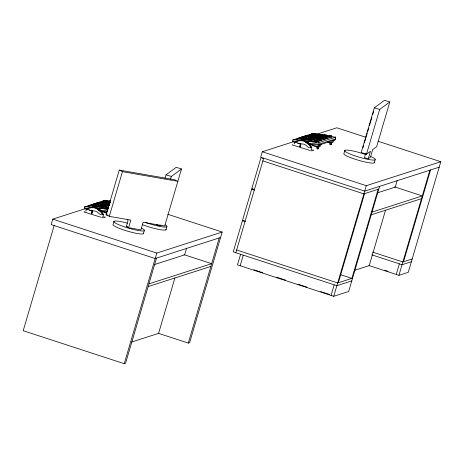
<?xml version="1.0" encoding="UTF-8"?>
<svg xmlns="http://www.w3.org/2000/svg" width="464" height="464" viewBox="0 0 464 464"><rect width="100%" height="100%" fill="white"/><g stroke="black" fill="none" stroke-linecap="round" stroke-linejoin="round"><path stroke-width="0.7" d="M100.816 211.613L100.833 211.369A1.554 1.508 72.2 0 0 99.221 209.896L99.018 209.954A10.005 9.703 72.2 0 1 100.636 211.398L101.106 211.282A1.554 1.508 72.2 0 0 99.493 209.809L95.166 208.023A10.979 10.649 72.2 0 0 88.003 208.725L86.292 209.948M309.123 144.606L308.943 144.397A10.005 9.703 72.2 0 0 307.325 142.947L307.8 142.808A1.554 1.508 72.2 0 1 309.413 144.281L309.14 144.368A1.554 1.508 72.2 0 0 307.528 142.895M307.661 142.848A1.554 1.508 72.2 0 1 309.273 144.321L309.43 144.768A10.005 9.703 72.2 0 1 310.358 146.119A12.174 11.797 72.2 0 1 311.164 147.477L311.773 149.008A0.632 0.615 72.2 0 1 311.785 149.222L311.344 149.756A1.572 1.525 72.2 0 1 311.06 149.849L310.874 149.884M307.441 142.889A9.93 9.628 72.2 0 0 305.585 141.851L303.473 141.021A10.979 10.649 72.2 0 0 296.31 141.723L295.487 142.152M98.2 202.553C99.487 203.905 107.781 201.457 101.796 201.359L84.465 206.961L84.349 208.226L87.371 208.609M84.535 208.232L84.489 208.707L87.284 209.554M312.33 134.809L310.103 134.357L292.772 139.954L292.656 141.218L297.117 141.769M292.842 141.23L292.796 141.7L295.591 142.552M309.25 144.13L318.594 145.209L318.681 144.263L335.559 138.898L335.721 137.158L330.803 136.59M335.721 137.158L318.959 142.552L318.797 144.292L307.18 142.929M335.368 138.893L335.281 139.844L318.594 145.209M91.379 213.556L92.063 210.958L92.904 210.911A10.707 9.721 -8.3 0 1 93.426 210.917L93.496 210.917A11.513 10.341 -6.7 0 1 94.064 210.958L94.151 210.969A11.838 10.521 -5.3 0 1 94.905 211.074L95.004 211.091A5.609 4.93 -4.1 0 1 96.622 211.619L96.692 211.654A4.901 4.356 -5.3 0 1 97.283 212.007L98.194 212.837A3.416 3.202 -15.2 0 0 98.513 213.138L99.012 213.527A3.022 1.792 39.6 0 0 101.773 214.786L103.658 214.182A3.022 0.603 45.9 0 1 103.286 214.014M299.686 146.549L300.37 143.956L301.211 143.904A10.707 9.721 -8.3 0 1 301.733 143.915L301.803 143.915A11.513 10.341 -6.7 0 1 302.371 143.956L302.458 143.968A11.838 10.521 -5.3 0 1 303.212 144.066L303.311 144.084A5.609 4.93 -4.1 0 1 304.929 144.611L304.999 144.652A4.901 4.356 -5.3 0 1 305.59 145.006L306.501 145.835A3.416 3.202 -15.2 0 0 306.82 146.137L307.319 146.52A3.022 1.792 39.6 0 0 310.08 147.784L311.965 147.175A3.022 0.603 45.9 0 1 311.593 147.013M85.828 208.516L52.78 219.147L51.173 224.599L155.173 258.535L220.586 237.498M54.149 225.568L23.2 330.716L124.23 363.683L125.57 363.254L156.513 258.106M92.377 210.934L91.756 213.8L92.603 210.923M102.811 214.496A12.174 11.797 72.2 0 0 102.028 213.127L101.639 212.715A4.611 1.067 51.8 0 1 101.256 212.315L101.222 212.28A4.588 1.044 49.2 0 1 100.879 211.932L97.278 208.852A9.93 9.628 72.2 0 1 99.134 209.896M99.447 209.937L97.394 208.841M100.781 211.833L97.22 208.899M101.268 211.596L101.024 211.271M102.857 214.484A12.174 11.797 72.2 0 0 102.074 213.115L101.871 212.622A5.069 1.189 54.6 0 0 101.668 212.222L101.343 211.7M165.033 178.251L166.042 174.818L176.204 167.318L181.505 168.971L164.685 226.032L143.144 222.268L140.917 229.842L128.609 227.691L130.836 220.116L109.295 216.352L106.105 214.774L119.26 170.079L174.65 179.759L177.84 181.337L122.45 171.657L119.26 170.079M109.295 216.352L122.45 171.657M113.993 221.282L113.106 224.315A15.95 2.25 16.4 0 0 127.994 231.287A15.95 2.25 16.4 0 0 143.469 233.137M128.609 227.691L126.33 226.565L128.11 220.504L127.658 220.278L127.646 219.118M143.405 233.728L144.292 230.695M170.537 179.214L171.349 176.465L181.505 168.971M124.23 363.683L156.78 253.083L222.186 232.041L189.637 342.647L188.297 343.076L158.74 333.43M165.967 229.825L166.86 226.797M174.87 278.04L158.584 333.378L131.701 342.026M186.615 248.083L184.62 254.858L154.292 264.619M188.297 343.076L219.24 237.928M293.347 141.764L262.305 151.751L260.698 157.203L364.698 191.139L439.193 167.179M243.728 220.33L242.388 220.76L233.247 251.819L235.921 252.694M253.002 188.813L251.662 189.248L242.521 220.307L245.195 221.177M263.668 158.178L235.845 252.718L336.87 285.685L351.77 280.888M240.601 254.266L237.475 264.874L333.749 296.287L348.65 291.496L379.598 186.348M240.149 265.744L243.275 255.142M300.684 143.933L300.063 146.792L300.91 143.915M308.2 143.132L305.527 141.891L309.175 144.919A4.588 1.044 49.2 0 0 309.529 145.278L309.563 145.307A4.611 1.067 51.8 0 0 309.946 145.713L310.335 146.125A12.174 11.797 72.2 0 1 311.118 147.494M306.269 141.984L308.032 143.15A10.005 9.703 72.2 0 0 307.597 142.86L307.325 142.947M309.088 144.832L305.527 141.891M309.215 144.838L309.65 145.325A5.069 1.189 54.6 0 0 309.958 145.673L310.381 146.108L310.161 145.644A4.611 1.067 51.8 0 0 309.906 145.197L309.882 145.162A4.588 1.044 49.2 0 0 309.627 144.785L309.355 144.298M344.868 150.377L343.975 153.404A15.95 2.25 16.4 0 0 358.863 160.382A15.95 2.25 16.4 0 0 374.344 162.232M368.219 158.816L370.475 157.151L372.708 149.576L376.658 146.659L389.812 101.964L384.511 100.317L374.349 107.81L361.195 152.505L366.502 154.152L370.452 151.241L368.219 158.816L364.431 157.638L365.62 153.601M362.947 147.767L363.556 145.696M364.368 142.935L367.21 133.278M367.616 131.898L368.631 128.447M369.443 125.686L371.879 117.409M372.691 114.649L373.706 111.198M366.502 154.152L379.656 109.458L389.812 101.964M331.076 295.417L334.196 284.809M333.749 296.287L366.305 185.687L440.8 161.721L408.25 272.327L398.936 275.32L368.95 265.536M338.343 282.738L364.565 193.65M374.274 162.823L375.167 159.79M378.125 189.289L351.903 278.377L340.222 274.566M385.509 210.285L369.222 265.623L354.757 270.28M397.259 180.328L395.264 187.108L377.354 192.867M396.262 274.45L399.382 263.842M398.936 275.32L429.884 170.172M403.529 261.771L430.551 169.957M294.106 143.857L295.307 142.291M309.871 144.171L313.078 145.679L318.408 147.094L319.708 144.849M321.274 144.345L319.974 146.595L318.408 147.094M327.967 142.065L331.296 142.953L332.595 140.702M334.161 140.203L332.862 142.448L331.296 142.953M86.084 210.169L85.799 210.859A0.951 0.922 72.2 0 0 85.973 211.41M88.763 205.569L94.204 206.254L89.036 205.465M297.059 138.556L302.511 139.252L297.349 138.458M161.043 224.988L159.912 225.817L156.124 224.646M100.908 211.839L101.343 212.326A5.069 1.189 54.6 0 0 101.651 212.674L101.97 212.889M89.018 206.451L87.905 206.828L102.892 208.568L108.089 206.799M297.325 139.449L296.212 139.826L311.344 141.555M93.415 205.227L92.313 205.569L90.144 205.111M304.216 137.425L301.699 137.1M312.324 134.815L308.693 135.987L306.466 135.529M303.885 137.64L306.449 137.988L303.879 137.646M310.422 135.534L312.985 135.882L310.462 135.563M108.553 201.208L110.618 200.541M316.796 134.224L336.8 127.786L365.725 137.228M98.136 204.995L95.584 204.659L98.142 204.989M104.673 202.896L102.109 202.548L104.678 202.89M105.374 202.664L102.828 202.327L105.38 202.664M303.241 139.02L300.689 138.684L303.241 139.014M100.299 204.409L101.645 204.021L106.14 204.972L105.363 205.21L100.299 204.421M106.099 202.548L108.669 202.884M304.32 138.782L306.884 139.13L304.32 138.788M314.412 135.534L316.976 135.882L314.453 135.563M88.299 208.707L86.878 209.165L92.063 210.958L89.204 210.001M295.899 141.932L295.185 142.158L300.37 143.956L297.511 142.999M312.011 137.356C321.146 139.444 300.405 136.642 311.912 137.321M93.983 207.64L94.505 207.472M104.435 204.253L101.871 203.905L104.435 204.247M108.663 202.89L106.146 202.565M302.812 140.47L301.907 140.627M315.561 136.341L313.014 136.004L315.566 136.335M318.379 135.436L315.833 135.099L318.385 135.43M321.036 134.583C317.533 135.72 317.127 133.191 321.024 134.566C324.51 136.201 324.487 133.707 321.059 134.682M94.14 207.657L94.662 207.495M109.226 202.82L109.724 202.722M302.969 140.488L302.679 140.714M316.831 136.039L321.97 136.845M84.425 211.839L84.048 211.961L101.361 217.367M292.732 144.832L292.355 144.954L309.668 150.359M313.02 138.44L310.468 138.104L313.02 138.434M315.155 137.756C306.356 136.225 323.814 139.362 315.178 137.854M315.862 137.53L313.299 137.182L318.449 137.976L315.885 137.628M316.564 137.303C307.789 135.778 325.334 138.916 316.587 137.402M317.272 137.077L314.72 136.735L319.858 137.524L317.295 137.176M317.979 136.845L315.427 136.509L320.56 137.298M318.681 136.619C309.935 135.123 327.526 138.237 318.704 136.723M319.389 136.393L316.837 136.056M320.09 136.167C311.245 134.647 328.866 137.773 320.114 136.265M320.798 135.94C312.115 134.456 329.637 137.553 320.821 136.039M321.5 135.714L318.954 135.378L324.087 136.161L321.523 135.813M322.207 135.488L319.655 135.152L324.794 135.935L322.231 135.587M322.909 135.262C314.145 133.742 331.661 136.88 322.932 135.36M101.216 206.718L103.739 207.037L101.169 206.695M108.28 204.404L108.912 204.334M310.897 139.235L313.461 139.577L310.909 139.246M318.002 136.95L320.549 137.286M319.412 136.491L321.97 136.839M106.935 206.016L104.388 205.674L106.94 206.01M109.429 205.21L106.882 204.873L109.295 205.158M308.16 141.317L308.641 141.12M314.54 139.235L311.988 138.898L314.54 139.229M100.526 208.168L100.241 208.4M308.311 141.334L308.833 141.166M320.38 138.179L322.903 138.498L320.34 138.156M321.042 137.93L323.599 138.278L321.047 137.941M323.512 137.135L326.07 137.483M326.673 136.114L329.237 136.462L326.714 136.143M104.116 208.684L106.911 207.785L108.675 208.04M108.361 207.321L107.555 207.715M316.668 140.314L315.63 140.667L319.023 141.044M104.342 208.823L107.283 207.878M319.725 139.525L317.173 139.188L319.725 139.519M324.678 137.936L322.126 137.593L324.678 137.93M326.07 137.489L323.518 137.147M316.825 141.421L316.947 141.52M312.463 141.711L315.793 142.083L330.374 137.257M331.139 137.164L332.056 136.834L330.438 136.631M108.622 208.8L107.12 209.148M315.427 142.141L318.617 141.247L315.601 140.795M100.926 210.871L105.102 212.576L101.256 210.76M313.078 145.679L315.932 146.241M317.62 148.927L317.388 146.63L316.558 146.409L316.958 148.712L317.62 148.927L318.513 148.642L318.339 146.914M330.507 144.785L330.275 142.483L329.446 142.262L329.846 144.565L330.507 144.785L331.4 144.495L331.226 142.767M378.792 189.074L363.898 193.865L262.868 160.904M148.932 283.858L211.659 263.685L183.976 254.649M372.018 212.106L422.304 195.93L394.615 186.893M148.132 286.59L210.859 266.411M371.212 214.832L421.498 198.656M352.576 278.162L337.676 282.953L236.646 249.992M412.171 258.993L402.862 261.986L372.54 252.097M411.371 261.719L402.056 264.718L371.792 254.84M99 209.937L99.76 210.035M307.963 138.811L306.524 138.666M325.223 137.106L324.87 137.089M321.024 138.463L320.607 138.463M319.58 138.922L319.435 138.968M331.389 137.066L329.62 136.892M329.66 137.64L329.521 137.68M315.711 140.169L315.532 140.221M328.268 138.086L328.135 138.127M315.004 140.401L314.621 140.383M327.822 138.208L327.468 138.191M314.546 140.528L314.163 140.517M326.523 138.649L326.36 138.701M325.798 138.881L325.525 138.869M312.481 141.207L312.127 141.189M325.131 139.096L324.748 139.084M324.655 139.229L324.301 139.212M323.356 139.67L322.973 139.658M321.964 140.116L321.581 140.105M321.517 140.244L321.134 140.232M320.16 140.691L319.806 140.673M319.481 140.917L319.099 140.905M106.697 207.402L106.517 207.454M106.239 207.53L105.856 207.518M104.881 207.982L104.487 207.976M104.174 208.208L103.82 208.191M103.466 208.435L103.315 208.487M107.486 209.084L104.272 208.736M102.567 216.885L102.753 216.856A1.572 1.525 72.2 0 0 103.037 216.758L103.478 216.224A0.632 0.615 72.2 0 0 103.466 216.015L102.834 214.49M306.101 135.645L308.328 136.097L305.585 135.824M305.208 135.929L307.435 136.387L304.697 136.114M304.314 136.219L306.542 136.671L303.804 136.399M303.427 136.503L305.654 136.961L302.777 136.752M301.989 136.967L304.222 137.419M301.281 137.193L303.514 137.646L300.962 137.315M300.573 137.419L302.806 137.878L300.254 137.541M299.495 137.767C304.384 138.046 299.599 139.142 298.491 138.127M298.079 138.226L300.307 138.678L297.784 138.359M97.788 202.646L100.021 203.104L97.312 202.843M96.901 202.936L99.128 203.389L96.373 203.11M96.007 203.22L98.235 203.679L95.485 203.394M95.114 203.51L97.347 203.963L94.424 203.737M93.682 203.969L95.915 204.421L93.392 204.102M92.974 204.195L95.207 204.653L92.684 204.328M92.266 204.427L94.499 204.879L91.942 204.549M91.188 204.769L93.403 205.216M89.772 205.227L92 205.68L89.448 205.349M309.308 134.635L310.607 134.572M101.001 201.637L102.95 201.55M292.772 139.954L295.794 139.873L318.959 142.552M84.465 206.961L87.487 206.88L107.839 209.229M96.129 208.319L96.912 208.643M316.651 139.826L310.712 141.642M315.508 140.865L312.417 141.781M98.844 206.016C99.94 205.355 93.67 205.256 98.577 206.01M315.595 140.876L312.504 141.798M99.47 208.307L100.381 208.145M306.286 138.516L309.053 138.835M97.979 205.517L100.746 205.836M98.217 205.674L99.302 205.796M87.325 208.614L88.728 208.777M99.957 210.076L107.683 210.969M100.943 211.132L107.41 211.88M106.105 214.774L108.187 215.139M126.33 226.565L127.693 226.803M305.701 141.839L306.263 142.013L305.846 141.862M109.556 201.562L108.924 201.631L110.281 201.939M110.217 202.298L108.228 201.875L110.003 202.026M109.15 202.977L108.524 203.046L109.875 203.348M109.614 204.108L109.185 204.247M108.779 206.335L108.35 206.474M109.597 203.441L107.816 203.273L109.748 203.696M109.359 204.798L107.578 204.63L109.504 205.059M327.561 141.764L328.819 142.094M105.734 212.744L106.993 213.08M104.771 212.686L106.766 213.214M97.539 208.87L97.956 209.015M374.349 107.81L379.656 109.458M166.042 174.818L171.349 176.465M378.125 141.271L440.8 161.721M330.739 144.281L331.4 144.495M309.413 145.307L309.969 145.684A3.022 0.603 45.9 0 0 310.143 145.87M317.852 148.428L318.513 148.642M312.916 149.924L313.6 150.145L311.28 150.893L310.602 150.672M262.305 151.751L366.305 185.687M263.61 158.607L260.936 157.731L251.795 188.79L254.469 189.666M251.662 189.248L254.336 190.118M242.388 220.76L245.062 221.635M384.644 270.222L388.055 271.336M167.777 214.287L222.186 232.041M104.609 216.932L105.293 217.152L102.973 217.894L102.295 217.674M253.912 269.804L262.862 272.722M276.643 277.217L285.598 280.14M297.992 284.188L306.948 287.106M320.728 291.601L329.678 294.524M52.78 219.147L156.78 253.083M310.207 144.06L312.771 145.273M305.173 141.653L305.567 141.862M96.889 208.649L97.307 208.852M99.267 209.85L99.29 209.867A1.554 1.508 72.2 0 1 100.966 211.329L101.123 211.77A10.005 9.703 72.2 0 1 102.051 213.121L101.662 212.686M309.297 144.374L309.546 144.687M100.99 211.375L101.239 211.688M310.056 145.679L310.358 146.119L310.178 145.615A5.069 1.189 54.6 0 0 309.975 145.22L309.65 144.698M101.749 212.68L101.976 212.866M141.456 228.143A15.95 2.25 16.4 0 1 135.987 230.057A15.95 2.25 16.4 0 1 114.463 222.424A15.95 2.25 16.4 0 1 127.403 223.161M101.854 212.645A4.611 1.067 51.8 0 0 101.599 212.205L101.575 212.164A4.588 1.044 49.2 0 0 101.32 211.793M166.037 229.233A15.95 2.25 16.4 0 1 158.827 229.419A15.95 2.25 16.4 0 1 142.367 224.634M165.103 224.808A15.95 2.25 16.4 0 1 163.05 226.925A15.95 2.25 16.4 0 1 145.609 222.476M370.748 156.501A15.95 2.25 16.4 0 1 365.887 158.937A15.95 2.25 16.4 0 1 344.7 150.655A15.95 2.25 16.4 0 1 366.119 154.692M311.28 146.81A3.022 0.603 45.9 0 1 311.106 146.688M94.627 206.231L100.073 206.932L94.627 206.231M302.934 139.229L308.38 139.931L302.934 139.229M102.689 201.074C100.073 202.02 109.417 201.602 102.689 201.074M103.576 200.784C100.937 201.741 110.304 201.335 103.634 200.784M104.638 200.448C101.448 201.509 111.488 200.987 104.638 200.448M310.996 134.067C308.34 135.047 317.672 134.589 311.048 134.067M311.883 133.783C309.262 134.676 318.606 134.392 311.907 133.783M312.945 133.441C309.755 134.514 319.766 133.974 312.945 133.441M92.707 205.564C91.095 206.323 98.971 206.184 92.73 205.564M93.415 205.337C91.93 206.097 99.528 205.952 93.415 205.337M94.122 205.111C92.545 205.871 100.369 205.726 94.122 205.111M98.925 203.568C93.206 205.268 106.047 204.195 98.925 203.568M99.627 203.342C98.008 204.096 105.885 203.957 99.65 203.336M100.334 203.116C98.71 203.853 106.587 203.76 100.352 203.11M101.036 202.884C99.644 203.638 107.085 203.522 101.094 202.884M101.744 202.658C100.079 203.435 108.071 203.255 101.744 202.658M103.861 201.979C102.48 202.727 109.84 202.606 103.913 201.979M104.562 201.753C102.985 202.513 110.809 202.368 104.562 201.753M105.27 201.527C103.687 202.304 111.476 202.113 105.287 201.521M105.972 201.301C104.562 202.014 112.021 201.979 106.03 201.301M107.567 200.784C102.689 202.327 114.683 201.289 107.59 200.784M301.722 138.336C300.347 139.084 307.702 138.962 301.78 138.336M302.429 138.11C300.945 138.858 308.554 138.724 302.429 138.11M307.232 136.561C301.507 138.22 314.377 137.257 307.284 136.561M307.934 136.335C306.292 137.129 314.244 136.903 307.934 136.335M308.641 136.109C307.052 136.863 314.859 136.729 308.659 136.109M309.343 135.882C307.719 136.619 315.601 136.532 309.366 135.882M310.051 135.656C308.676 136.404 316.03 136.283 310.109 135.656M311.46 135.204C309.865 135.958 317.689 135.824 311.483 135.198M312.168 134.978C310.578 135.732 318.368 135.587 312.185 134.972M312.869 134.751C311.385 135.5 318.994 135.366 312.869 134.751M313.577 134.519C311.953 135.279 319.829 135.14 313.594 134.519M314.279 134.293C312.655 135.03 320.537 134.943 314.302 134.293M315.874 133.783C311.019 135.279 322.967 134.34 315.897 133.777M95.642 205.906C94.018 206.66 101.9 206.521 95.659 205.906M96.35 205.68C94.737 206.434 102.614 206.294 96.367 205.674M102.915 203.568C101.535 204.317 108.895 204.195 102.973 203.563M103.617 203.336C102.051 204.125 109.846 203.916 103.617 203.336M104.325 203.11C102.741 203.893 110.531 203.696 104.348 203.11M105.026 202.884C103.634 203.638 111.076 203.522 105.084 202.884M105.734 202.658C104.081 203.441 112.033 203.244 105.734 202.658M107.143 202.205C105.519 202.942 113.402 202.855 107.167 202.205M107.851 201.979C106.471 202.727 113.831 202.606 107.909 201.979M303.949 138.904C302.296 139.676 310.254 139.496 303.949 138.904M305.364 138.446C303.74 139.183 311.622 139.096 305.387 138.446M310.515 136.787C308.92 137.541 316.744 137.408 310.538 136.787M311.222 136.561C309.813 137.28 317.272 137.24 311.28 136.561M311.924 136.335C310.451 137.112 318.055 136.926 311.924 136.335M312.632 136.109C311.042 136.863 318.855 136.729 312.655 136.109M314.041 135.656C312.632 136.37 320.09 136.335 314.099 135.656M315.45 135.204C313.832 135.958 321.709 135.819 315.474 135.198M316.86 134.746C315.485 135.494 322.84 135.378 316.918 134.746M317.567 134.519C315.984 135.279 323.814 135.134 317.567 134.519M98.577 206.242C97.167 206.961 104.626 206.921 98.635 206.242M99.284 206.016C97.631 206.793 105.589 206.613 99.284 206.016M99.992 205.79C98.368 206.544 106.25 206.405 100.009 205.79M101.071 205.442C99.464 206.225 107.306 206.022 101.094 205.442M101.778 205.216C100.154 205.952 108.037 205.865 101.802 205.21M102.486 204.989C101.094 205.738 108.535 205.622 102.544 204.984M104.626 204.299C103.002 205.053 110.879 204.914 104.644 204.299M105.328 204.073C103.739 204.839 111.522 204.676 105.351 204.067M106.036 203.847C104.655 204.595 112.015 204.473 106.094 203.847M106.737 203.621C105.171 204.404 112.967 204.195 106.737 203.621M107.445 203.394C105.85 204.148 113.674 204.009 107.468 203.389M306.884 139.241C305.26 139.977 313.136 139.89 306.901 139.241M307.591 139.014C306.199 139.763 313.641 139.647 307.649 139.014M308.299 138.788C306.646 139.565 314.598 139.374 308.299 138.788M309.378 138.44C307.8 139.194 315.624 139.049 309.378 138.44M310.085 138.208C308.49 138.968 316.303 138.823 310.109 138.208M100.804 206.811C99.151 207.588 107.109 207.408 100.804 206.811M102.219 206.358C100.595 207.095 108.472 207.008 102.237 206.352M102.927 206.126C101.512 206.845 108.976 206.805 102.985 206.126M104.006 205.778C102.643 206.555 109.991 206.376 104.064 205.778M105.421 205.326C103.797 206.086 111.679 205.941 105.444 205.326M106.5 204.978C104.899 205.738 112.723 205.593 106.523 204.978M309.111 139.809C307.713 140.557 315.155 140.441 309.169 139.809M309.819 139.577C308.322 140.337 315.955 140.198 309.819 139.577M310.526 139.351C308.902 140.111 316.779 139.966 310.544 139.351M313.02 138.55C311.646 139.299 319 139.177 313.078 138.55M313.728 138.324C312.15 139.078 319.974 138.933 313.728 138.324M314.807 137.976C313.188 138.73 321.065 138.591 314.83 137.97M323.976 135.024C322.579 135.778 330.02 135.662 324.029 135.024M324.678 134.798C323.188 135.552 330.815 135.418 324.678 134.798M316.79 139.293C315.416 140.053 322.758 139.913 316.848 139.293M318.205 138.84C316.587 139.594 324.464 139.455 318.229 138.835M319.284 138.492C317.683 139.252 325.508 139.101 319.307 138.492M319.98 138.266C318.606 139.014 325.96 138.898 320.038 138.266M323.147 137.251C321.622 137.999 329.336 137.872 323.147 137.251M324.539 136.805C322.886 137.576 330.844 137.396 324.539 136.805M325.618 136.457C324.04 137.216 331.864 137.066 325.618 136.457M326.314 136.23C324.69 136.967 332.572 136.88 326.337 136.23M327.706 135.784C326.082 136.544 333.964 136.399 327.723 135.784M329.156 135.32C327.567 136.068 335.379 135.935 329.179 135.314M107.81 208.655L108.118 208.69L107.81 208.655M316.117 141.653L316.425 141.688L316.117 141.653M317.533 141.195L317.84 141.23L317.533 141.195"/></g></svg>
